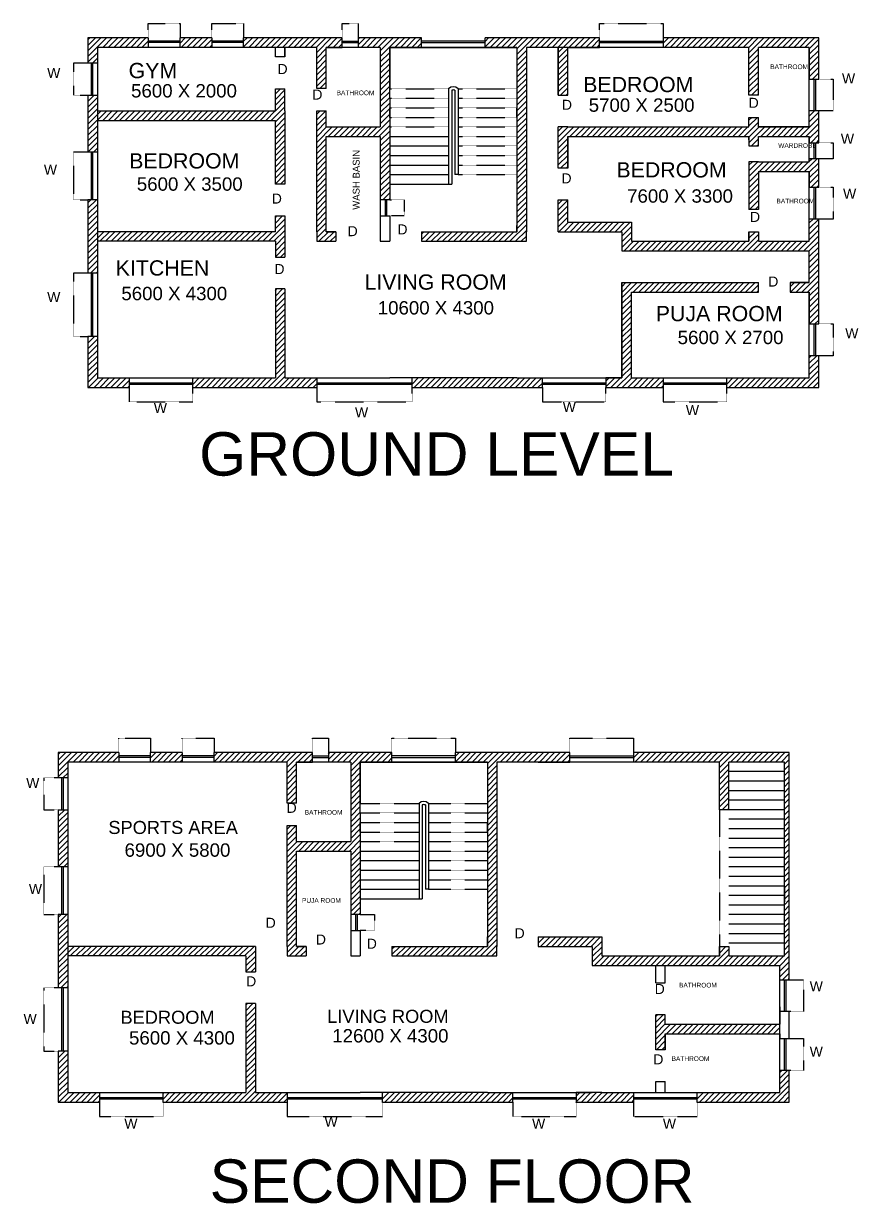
# Model space of a CAD drawing. Header units: millimetres. Extents: x 14561 to 73598, y 8019 to 71831.
# Drawn here: x 14561 to 40828, y 8019 to 45140 of the extents above; entities that cross this region are included whole.
import ezdxf

# ---------------------------------------------------------------- set-up
doc = ezdxf.new("R2010")
doc.units = ezdxf.units.MM
doc.linetypes.add('DASHEDX2', pattern=[1.5, 1, -0.5])
doc.styles.get("Standard").update_dxf_attribs({"font": 'arial.ttf'})

msp = doc.modelspace()

# ---------------------------------------------------------------- hatches: boundary and pattern name
h = msp.add_hatch()
h.set_pattern_fill('ANSI31', color=0, scale=1000, style=0)
h.set_pattern_definition([(45, (-33015.17, 32333.34), (-88.38835, 88.38835), [])])
h.paths.add_polyline_path([(39583.4862, 34690.3412), (39283.4862, 34690.3412), (39283.4862, 33990.3412), (36683.4862, 33990.3412), (36683.4862, 33690.3412), (39583.4862, 33690.3412)])
h.paths.add_polyline_path([(39583.4862, 38990.3412), (39283.4862, 38990.3412), (39283.4862, 38290.3412), (37683.4862, 38290.3412), (37683.4862, 38590.3412), (37383.4862, 38590.3412), (37383.4862, 38290.3412), (33683.4862, 38290.3412), (33683.4862, 38590.3412), (33683.4862, 38890.3412), (33383.4862, 38890.3412), (31683.4862, 38890.3412), (31683.4862, 39590.3412), (31383.4862, 39590.3412), (31383.4862, 38590.3412), (33383.4862, 38590.3412), (33383.4862, 37990.3412), (39283.4862, 37990.3412), (39283.4862, 36990.3412), (38683.4862, 36990.3412), (38683.4862, 36690.3412), (39283.4862, 36690.3412), (39283.4862, 35690.3412), (39583.4862, 35690.3412)])
h.paths.add_polyline_path([(39583.4862, 40890.3412), (39283.4862, 40890.3412), (39283.4862, 40790.3412), (37683.4862, 40790.3412), (37383.4862, 40790.3412), (37383.4862, 39290.3412), (37683.4862, 39290.3412), (37683.4862, 40490.3412), (39283.4862, 40490.3412), (39283.4862, 39990.3412), (39583.4862, 39990.3412)])
h.paths.add_polyline_path([(39583.4862, 42390.3412), (39283.4862, 42390.3412), (39283.4862, 41890.3412), (37683.4862, 41890.3412), (37683.4862, 42190.3412), (37383.4862, 42190.3412), (37383.4862, 41890.3412), (31683.4862, 41890.3412), (31383.4862, 41890.3412), (31383.4862, 40590.3412), (31683.4862, 40590.3412), (31683.4862, 41590.3412), (37383.4862, 41590.3412), (37383.4862, 41290.3412), (37683.4862, 41290.3412), (37683.4862, 41590.3412), (39283.4862, 41590.3412), (39283.4862, 41390.3412), (39583.4862, 41390.3412)])
h.paths.add_polyline_path([(39583.4862, 44690.3412), (34683.4862, 44690.3412), (34683.4862, 44390.3412), (37383.4862, 44390.3412), (37383.4862, 42890.3412), (37683.4862, 42890.3412), (37683.4862, 44390.3412), (39283.4862, 44390.3412), (39283.4862, 43390.3412), (39583.4862, 43390.3412)])
h.paths.add_polyline_path([(32683.4862, 44690.3412), (29083.4862, 44690.3412), (29083.4862, 44390.3412), (30083.4862, 44390.3412), (30083.4862, 42790.3412), (30083.4862, 38590.3412), (27083.4862, 38590.3412), (27083.4862, 38290.3412), (28083.4862, 38290.3412), (30383.4862, 38290.3412), (30383.4862, 38590.3412), (30383.4862, 44390.3412), (32683.4862, 44390.3412)])
h.paths.add_polyline_path([(31683.4862, 44390.3412), (31383.4862, 44390.3412), (31383.4862, 42890.3412), (31683.4862, 42890.3412)], flags=17)
h.paths.add_polyline_path([(37683.4862, 36990.3412), (33383.4862, 36990.3412), (33383.4862, 33990.3412), (32883.4862, 33990.3412), (32883.4862, 33690.3412), (34683.4862, 33690.3412), (34683.4862, 33990.3412), (33683.4862, 33990.3412), (33683.4862, 36690.3412), (37683.4862, 36690.3412)])
h.paths.add_polyline_path([(30883.4862, 33990.3412), (30383.4862, 33990.3412), (30083.4862, 33990.3412), (26783.4862, 33990.3412), (26783.4862, 33690.3412), (30883.4862, 33690.3412)])
h.paths.add_polyline_path([(23783.4862, 33990.3412), (22783.4862, 33990.3412), (22783.4862, 36790.3412), (22483.4862, 36790.3412), (22483.4862, 33990.3412), (19883.4862, 33990.3412), (19883.4862, 33690.3412), (23783.4862, 33690.3412)])
h.paths.add_polyline_path([(22783.4862, 38290.3412), (22783.4862, 38590.3412), (22783.4862, 39090.3412), (22483.4862, 39090.3412), (22483.4862, 38590.3412), (16883.4862, 38590.3412), (16883.4862, 38290.3412), (22483.4862, 38290.3412), (22483.4862, 37790.3412), (22783.4862, 37790.3412)])
h.paths.add_polyline_path([(24583.4862, 44690.3412), (21483.4862, 44690.3412), (21483.4862, 44390.3412), (22483.4862, 44390.3412), (23783.4862, 44390.3412), (23783.4862, 43095.70643), (24083.4862, 43095.70643), (24083.4862, 44390.3412), (24583.4862, 44390.3412)])
h.paths.add_polyline_path([(27083.4862, 44540.3412), (27083.4862, 44690.3412), (25083.4862, 44690.3412), (25083.4862, 44390.3412), (25783.4862, 44390.3412), (25783.4862, 41890.3412), (24083.4862, 41890.3412), (24083.4862, 42395.70643), (23783.4862, 42395.70643), (23783.4862, 41895.70643), (23783.4862, 38590.3412), (23783.4862, 38290.3412), (24383.4862, 38290.3412), (24383.4862, 38590.3412), (24083.4862, 38590.3412), (24083.4862, 41590.3412), (25783.4862, 41590.3412), (25783.4862, 39590.3412), (26083.4862, 39590.3412), (26083.4862, 40090.3412), (26083.4862, 42190.3412), (26083.4862, 42790.3412), (26083.4862, 43890.3412), (26083.4862, 44390.3412), (27083.4862, 44390.3412)])
h.paths.add_polyline_path([(20483.4862, 44690.3412), (19483.4862, 44690.3412), (19483.4862, 44390.3412), (20483.4862, 44390.3412)])
h.paths.add_polyline_path([(18483.4862, 44690.3412), (16583.4862, 44690.3412), (16583.4862, 43890.3412), (16883.4862, 43890.3412), (16883.4862, 44390.3412), (18483.4862, 44390.3412)])
h.paths.add_polyline_path([(22783.4862, 42395.70643), (22783.4862, 43090.3412), (22483.4862, 43090.3412), (22483.4862, 42395.70643), (16883.4862, 42395.70643), (16883.4862, 42095.70643), (22483.4862, 42095.70643), (22483.4862, 40090.3412), (22783.4862, 40090.3412)])
h.paths.add_polyline_path([(16883.4862, 42095.70643), (16883.4862, 42890.3412), (16583.4862, 42890.3412), (16583.4862, 41095.70643), (16883.4862, 41095.70643)])
h.paths.add_polyline_path([(16883.4862, 39595.70643), (16583.4862, 39595.70643), (16583.4862, 37290.3412), (16883.4862, 37290.3412)])
h.paths.add_polyline_path([(16883.4862, 35290.3412), (16583.4862, 35290.3412), (16583.4862, 33690.3412), (17883.4862, 33690.3412), (17883.4862, 33990.3412), (16883.4862, 33990.3412)])
h = msp.add_hatch()
h.set_pattern_fill('ANSI31', color=0, scale=1000, style=0)
h.set_pattern_definition([(45, (-33946.26, 26284.69), (-88.38835, 88.38835), [])])
h.paths.add_polyline_path([(21852.39899, 16103.68655), (15952.39899, 16103.68655), (15952.39899, 15803.68655), (21552.39899, 15803.68655), (21552.39899, 15303.68655), (21852.39899, 15303.68655), (21852.39899, 15803.68655)])
h.paths.add_polyline_path([(15952.39899, 17109.05178), (15652.39899, 17109.05178), (15652.39899, 14803.68655), (15952.39899, 14803.68655)])
h.paths.add_polyline_path([(15952.39899, 12803.68655), (15652.39899, 12803.68655), (15652.39899, 11203.68655), (16952.39899, 11203.68655), (16952.39899, 11503.68655), (15952.39899, 11503.68655)])
h.paths.add_polyline_path([(22852.39899, 11503.68655), (21852.39899, 11503.68655), (21852.39899, 14303.68655), (21552.39899, 14303.68655), (21552.39899, 11503.68655), (18952.39899, 11503.68655), (18952.39899, 11203.68655), (22852.39899, 11203.68655)])
h.paths.add_polyline_path([(29952.39899, 11503.68655), (29452.39899, 11503.68655), (29152.39899, 11503.68655), (25852.39899, 11503.68655), (25852.39899, 11203.68655), (29952.39899, 11203.68655)])
h.paths.add_polyline_path([(33752.39899, 11503.68655), (32752.39899, 11503.68655), (31952.39899, 11503.68655), (31952.39899, 11203.68655), (33752.39899, 11203.68655)])
h.paths.add_polyline_path([(38652.39899, 12203.68655), (38352.39899, 12203.68655), (38352.39899, 11503.68655), (35752.39899, 11503.68655), (35752.39899, 11203.68655), (38652.39899, 11203.68655)])
h.paths.add_polyline_path([(38352.39899, 13653.68655), (34752.39899, 13653.68655), (34752.39899, 13953.68655), (34452.39899, 13953.68655), (34452.39899, 12853.68655), (34752.39899, 12853.68655), (34752.39899, 13353.68655), (38352.39899, 13353.68655)])
h.paths.add_polyline_path([(38652.39899, 17503.68655), (38652.39899, 20903.68655), (38652.39899, 22203.68655), (33752.39899, 22203.68655), (33752.39899, 21903.68655), (36452.39899, 21903.68655), (36452.39899, 20403.68655), (36752.39899, 20403.68655), (36752.39899, 21903.68655), (38502.39899, 21903.68655), (38502.39899, 15803.68655), (38352.39899, 15803.68655), (36752.39899, 15803.68655), (36752.39899, 16103.68655), (36452.39899, 16103.68655), (36452.39899, 15803.68655), (32752.39899, 15803.68655), (32752.39899, 16103.68655), (32752.39899, 16403.68655), (32452.39899, 16403.68655), (30752.39899, 16403.68655), (30752.39899, 16103.68655), (32452.39899, 16103.68655), (32452.39899, 15503.68655), (38352.39899, 15503.68655), (38352.39899, 15055.16132), (38652.39899, 15055.16132)])
h.paths.add_polyline_path([(23652.39899, 22203.68655), (20552.39899, 22203.68655), (20552.39899, 21903.68655), (21552.39899, 21903.68655), (22852.39899, 21903.68655), (22852.39899, 20609.05178), (23152.39899, 20609.05178), (23152.39899, 21903.68655), (23652.39899, 21903.68655)])
h.paths.add_polyline_path([(19552.39899, 22203.68655), (18552.39899, 22203.68655), (18552.39899, 21903.68655), (19552.39899, 21903.68655)])
h.paths.add_polyline_path([(17552.39899, 22203.68655), (15652.39899, 22203.68655), (15652.39899, 21403.68655), (15952.39899, 21403.68655), (15952.39899, 21903.68655), (17552.39899, 21903.68655)])
h.paths.add_polyline_path([(15952.39899, 19609.05178), (15952.39899, 20403.68655), (15652.39899, 20403.68655), (15652.39899, 18609.05178), (15952.39899, 18609.05178)])
h.paths.add_polyline_path([(25152.39899, 19703.68655), (25152.39899, 20303.68655), (25152.39899, 21403.68655), (25152.39899, 21903.68655), (26152.39899, 21903.68655), (26152.39899, 22053.68655), (26152.39899, 22203.68655), (24152.39899, 22203.68655), (24152.39899, 21903.68655), (24852.39899, 21903.68655), (24852.39899, 19403.68655), (23152.39899, 19403.68655), (23152.39899, 19909.05178), (22852.39899, 19909.05178), (22852.39899, 19409.05178), (22852.39899, 16103.68655), (22852.39899, 15803.68655), (23452.39899, 15803.68655), (23452.39899, 16103.68655), (23152.39899, 16103.68655), (23152.39899, 19103.68655), (24852.39899, 19103.68655), (24852.39899, 17103.68655), (25152.39899, 17103.68655), (25152.39899, 17603.68655)])
h.paths.add_polyline_path([(29452.39899, 21903.68655), (31752.39899, 21903.68655), (31752.39899, 22203.68655), (28152.39899, 22203.68655), (28152.39899, 21903.68655), (29152.39899, 21903.68655), (29152.39899, 20303.68655), (29152.39899, 16103.68655), (26152.39899, 16103.68655), (26152.39899, 15803.68655), (27152.39899, 15803.68655), (29452.39899, 15803.68655), (29452.39899, 16103.68655)])
h.paths.add_polyline_path([(22756.70327, 20228.27491), (23231.9537, 20228.27491), (23231.9537, 20700.73228), (22756.70327, 20700.73228)], flags=9)

# ---------------------------------------------------------------- linework, layer by layer
at = {"linetype": 'DASHEDX2'}
for p, q in [((18483.4862, 44690.3412), (18483.4862, 45140.3412)), ((18483.4862, 45140.3412), (19483.4862, 45140.3412)), ((19483.4862, 45140.3412), (19483.4862, 44690.3412)), ((20483.4862, 44690.3412), (20483.4862, 45140.3412)), ((20483.4862, 45140.3412), (21483.4862, 45140.3412)), ((21483.4862, 45140.3412), (21483.4862, 44690.3412)), ((24583.4862, 44690.3412), (24583.4862, 45140.3412)), ((24583.4862, 45140.3412), (25083.4862, 45140.3412)), ((25083.4862, 45140.3412), (25083.4862, 44690.3412)), ((32683.4862, 44690.3412), (32683.4862, 45140.3412)), ((32683.4862, 45140.3412), (34683.4862, 45140.3412)), ((34683.4862, 45140.3412), (34683.4862, 44690.3412)), ((29083.4862, 44540.3412), (29083.4862, 44590.3412)), ((27083.4862, 44390.3412), (27083.4862, 44540.3412)), ((16583.4862, 43890.3412), (16133.4862, 43890.3412)), ((16133.4862, 43890.3412), (16133.4862, 42890.3412)), ((26083.4862, 43090.3412), (27933.4862, 43090.3412)), ((28233.4862, 43090.3412), (30083.4862, 43090.3412)), ((39583.4862, 43390.3412), (40033.4862, 43390.3412)), ((40033.4862, 43390.3412), (40033.4862, 42390.3412)), ((16133.4862, 42890.3412), (16583.4862, 42890.3412)), ((26083.4862, 42790.3412), (27933.4862, 42790.3412)), ((28233.4862, 42790.3412), (30083.4862, 42790.3412)), ((26083.4862, 42490.3412), (27933.4862, 42490.3412)), ((28233.4862, 42490.3412), (30083.4862, 42490.3412)), ((40033.4862, 42390.3412), (39583.4862, 42390.3412)), ((26083.4862, 42190.3412), (27933.4862, 42190.3412)), ((28233.4862, 42190.3412), (30083.4862, 42190.3412)), ((26083.4862, 41890.3412), (27933.4862, 41890.3412)), ((28233.4862, 41890.3412), (30083.4862, 41890.3412)), ((28233.4862, 41590.3412), (30083.4862, 41590.3412)), ((28233.4862, 41290.3412), (30083.4862, 41290.3412)), ((39583.4862, 41390.3412), (40033.4862, 41390.3412)), ((40033.4862, 41390.3412), (40033.4862, 40890.3412)), ((16583.4862, 41095.70643), (16133.4862, 41095.70643)), ((16133.4862, 41095.70643), (16133.4862, 39595.70643)), ((28233.4862, 40990.3412), (30083.4862, 40990.3412)), ((40033.4862, 40890.3412), (39583.4862, 40890.3412)), ((28233.4862, 40690.3412), (30083.4862, 40690.3412)), ((28233.4862, 40390.3412), (30083.4862, 40390.3412)), ((39583.4862, 39990.3412), (40033.4862, 39990.3412)), ((40033.4862, 39990.3412), (40033.4862, 38990.3412)), ((16133.4862, 39595.70643), (16583.4862, 39595.70643)), ((26083.4862, 39590.3412), (26533.4862, 39590.3412)), ((26533.4862, 39590.3412), (26533.4862, 39090.3412)), ((26533.4862, 39090.3412), (26083.4862, 39090.3412)), ((40033.4862, 38990.3412), (39583.4862, 38990.3412)), ((30083.4862, 38590.3412), (30083.4862, 38890.3412)), ((16583.4862, 37290.3412), (16133.4862, 37290.3412)), ((16133.4862, 37290.3412), (16133.4862, 35290.3412)), ((39583.4862, 35690.3412), (40033.4862, 35690.3412)), ((40033.4862, 35690.3412), (40033.4862, 34690.3412)), ((16133.4862, 35290.3412), (16583.4862, 35290.3412)), ((40033.4862, 34690.3412), (39583.4862, 34690.3412)), ((17883.4862, 33690.3412), (17883.4862, 33240.3412)), ((19883.4862, 33240.3412), (19883.4862, 33690.3412)), ((23783.4862, 33690.3412), (23783.4862, 33240.3412)), ((26783.4862, 33240.3412), (26783.4862, 33690.3412)), ((30883.4862, 33690.3412), (30883.4862, 33240.3412)), ((32883.4862, 33240.3412), (32883.4862, 33690.3412)), ((34683.4862, 33690.3412), (34683.4862, 33240.3412)), ((36683.4862, 33240.3412), (36683.4862, 33690.3412)), ((17883.4862, 33240.3412), (19883.4862, 33240.3412)), ((23783.4862, 33240.3412), (26783.4862, 33240.3412)), ((30883.4862, 33240.3412), (32883.4862, 33240.3412)), ((34683.4862, 33240.3412), (36683.4862, 33240.3412)), ((17552.39899, 22203.68655), (17552.39899, 22653.68655)), ((17552.39899, 22653.68655), (18552.39899, 22653.68655)), ((18552.39899, 22653.68655), (18552.39899, 22203.68655)), ((19552.39899, 22203.68655), (19552.39899, 22653.68655)), ((19552.39899, 22653.68655), (20552.39899, 22653.68655)), ((20552.39899, 22653.68655), (20552.39899, 22203.68655)), ((23652.39899, 22203.68655), (23652.39899, 22653.68655)), ((23652.39899, 22653.68655), (24152.39899, 22653.68655)), ((24152.39899, 22653.68655), (24152.39899, 22203.68655)), ((26152.39899, 22203.68655), (26152.39899, 22653.68655)), ((26152.39899, 22653.68655), (28152.39899, 22653.68655)), ((28152.39899, 22653.68655), (28152.39899, 22203.68655)), ((31752.39899, 22203.68655), (31752.39899, 22653.68655)), ((31752.39899, 22653.68655), (33752.39899, 22653.68655)), ((33752.39899, 22653.68655), (33752.39899, 22203.68655)), ((26152.39899, 21903.68655), (26152.39899, 22053.68655)), ((28152.39899, 22053.68655), (28152.39899, 22103.68655)), ((15652.39899, 21403.68655), (15202.39899, 21403.68655)), ((15202.39899, 21403.68655), (15202.39899, 20403.68655)), ((25152.39899, 20603.68655), (27002.39899, 20603.68655)), ((27302.39899, 20603.68655), (29152.39899, 20603.68655)), ((15202.39899, 20403.68655), (15652.39899, 20403.68655)), ((25152.39899, 20303.68655), (27002.39899, 20303.68655)), ((27302.39899, 20303.68655), (29152.39899, 20303.68655)), ((36452.39899, 20403.68655), (36452.39899, 16103.68655)), ((25152.39899, 20003.68655), (27002.39899, 20003.68655)), ((25152.39899, 19703.68655), (27002.39899, 19703.68655)), ((27302.39899, 20003.68655), (29152.39899, 20003.68655)), ((27302.39899, 19703.68655), (29152.39899, 19703.68655)), ((25152.39899, 19403.68655), (27002.39899, 19403.68655)), ((27302.39899, 19403.68655), (29152.39899, 19403.68655)), ((27302.39899, 19103.68655), (29152.39899, 19103.68655)), ((15652.39899, 18609.05178), (15202.39899, 18609.05178)), ((15202.39899, 18609.05178), (15202.39899, 17109.05178)), ((27302.39899, 18803.68655), (29152.39899, 18803.68655)), ((27302.39899, 18503.68655), (29152.39899, 18503.68655)), ((27302.39899, 18203.68655), (29152.39899, 18203.68655)), ((27302.39899, 17903.68655), (29152.39899, 17903.68655)), ((15202.39899, 17109.05178), (15652.39899, 17109.05178)), ((25152.39899, 17103.68655), (25602.39899, 17103.68655)), ((25602.39899, 17103.68655), (25602.39899, 16603.68655)), ((25602.39899, 16603.68655), (25152.39899, 16603.68655)), ((29152.39899, 16103.68655), (29152.39899, 16403.68655)), ((38352.39899, 15803.68655), (38502.39899, 15803.68655)), ((38652.39899, 15055.16132), (39102.39899, 15055.16132)), ((39102.39899, 15055.16132), (39102.39899, 14055.16132)), ((15652.39899, 14803.68655), (15202.39899, 14803.68655)), ((15202.39899, 14803.68655), (15202.39899, 12803.68655)), ((39102.39899, 14055.16132), (38652.39899, 14055.16132)), ((38652.39899, 13203.68655), (39102.39899, 13203.68655)), ((39102.39899, 13203.68655), (39102.39899, 12203.68655)), ((15202.39899, 12803.68655), (15652.39899, 12803.68655)), ((39102.39899, 12203.68655), (38652.39899, 12203.68655)), ((16952.39899, 11203.68655), (16952.39899, 10753.68655)), ((18952.39899, 10753.68655), (18952.39899, 11203.68655)), ((22852.39899, 11203.68655), (22852.39899, 10753.68655)), ((25852.39899, 10753.68655), (25852.39899, 11203.68655)), ((29952.39899, 11203.68655), (29952.39899, 10753.68655)), ((31952.39899, 10753.68655), (31952.39899, 11203.68655)), ((33752.39899, 11203.68655), (33752.39899, 10753.68655)), ((35752.39899, 10753.68655), (35752.39899, 11203.68655)), ((16952.39899, 10753.68655), (18952.39899, 10753.68655)), ((22852.39899, 10753.68655), (25852.39899, 10753.68655)), ((29952.39899, 10753.68655), (31952.39899, 10753.68655)), ((33752.39899, 10753.68655), (35752.39899, 10753.68655))]:
    msp.add_line(p, q, dxfattribs=at)
for p, q in [((18483.4862, 44690.3412), (16583.4862, 44690.3412)), ((16583.4862, 44690.3412), (16583.4862, 43890.3412)), ((18483.4862, 44690.3412), (18483.4862, 44390.3412)), ((19483.4862, 44590.3412), (18483.4862, 44590.3412)), ((20483.4862, 44690.3412), (19483.4862, 44690.3412)), ((19483.4862, 44390.3412), (19483.4862, 44690.3412)), ((20483.4862, 44690.3412), (20483.4862, 44390.3412)), ((21483.4862, 44590.3412), (20483.4862, 44590.3412)), ((24583.4862, 44690.3412), (21483.4862, 44690.3412)), ((21483.4862, 44390.3412), (21483.4862, 44690.3412)), ((24583.4862, 44390.3412), (24583.4862, 44690.3412)), ((24583.4862, 44590.3412), (25083.4862, 44590.3412)), ((27083.4862, 44690.3412), (25083.4862, 44690.3412)), ((25083.4862, 44690.3412), (25083.4862, 44390.3412)), ((27083.4862, 44390.3412), (27083.4862, 44690.3412)), ((29083.4862, 44590.3412), (27083.4862, 44590.3412)), ((32683.4862, 44690.3412), (29083.4862, 44690.3412)), ((29083.4862, 44390.3412), (29083.4862, 44690.3412)), ((32683.4862, 44390.3412), (32683.4862, 44690.3412)), ((32683.4862, 44590.3412), (34683.4862, 44590.3412)), ((39583.4862, 44690.3412), (34683.4862, 44690.3412)), ((34683.4862, 44690.3412), (34683.4862, 44390.3412)), ((39583.4862, 43390.3412), (39583.4862, 44690.3412)), ((23783.4862, 44390.3412), (16883.4862, 44390.3412)), ((16883.4862, 44390.3412), (16883.4862, 38590.3412)), ((16883.4862, 44390.3412), (16883.4862, 43890.3412)), ((19483.4862, 44540.3412), (18483.4862, 44540.3412)), ((20483.4862, 44390.3412), (19483.4862, 44390.3412)), ((21483.4862, 44540.3412), (20483.4862, 44540.3412)), ((22483.4862, 44390.3412), (21483.4862, 44390.3412)), ((22483.4862, 44090.3412), (22483.4862, 44390.3412)), ((22783.4862, 44090.3412), (22783.4862, 44390.3412)), ((22783.4862, 44390.3412), (22783.4862, 44090.3412)), ((23783.4862, 43095.70643), (23783.4862, 44390.3412)), ((25783.4862, 44390.3412), (24083.4862, 44390.3412)), ((24083.4862, 43095.70643), (24083.4862, 44390.3412)), ((24083.4862, 44390.3412), (24583.4862, 44390.3412)), ((24583.4862, 44540.3412), (25083.4862, 44540.3412)), ((25783.4862, 44390.3412), (25783.4862, 41890.3412)), ((30083.4862, 44390.3412), (26083.4862, 44390.3412)), ((26083.4862, 44390.3412), (26083.4862, 43090.3412)), ((26083.4862, 43890.3412), (26083.4862, 44390.3412)), ((26083.4862, 44390.3412), (30083.4862, 44390.3412)), ((27083.4862, 44540.3412), (29083.4862, 44540.3412)), ((30083.4862, 44390.3412), (30083.4862, 42790.3412)), ((37383.4862, 44390.3412), (30383.4862, 44390.3412)), ((30383.4862, 44390.3412), (30383.4862, 38590.3412)), ((31383.4862, 42890.3412), (31383.4862, 44390.3412)), ((31383.4862, 44390.3412), (31383.4862, 42890.3412)), ((31683.4862, 42890.3412), (31683.4862, 44390.3412)), ((31683.4862, 44390.3412), (32683.4862, 44390.3412)), ((32683.4862, 44540.3412), (34683.4862, 44540.3412)), ((37383.4862, 42890.3412), (37383.4862, 44390.3412)), ((39283.4862, 44390.3412), (37683.4862, 44390.3412)), ((37683.4862, 42890.3412), (37683.4862, 44390.3412)), ((39283.4862, 41890.3412), (39283.4862, 44390.3412)), ((39283.4862, 44390.3412), (39283.4862, 43390.3412)), ((16883.4862, 43890.3412), (16583.4862, 43890.3412)), ((16683.4862, 43890.3412), (16683.4862, 42890.3412)), ((16733.4862, 43890.3412), (16733.4862, 42890.3412)), ((16733.4862, 43890.3412), (16733.4862, 42890.3412)), ((22783.4862, 44090.3412), (22483.4862, 44090.3412)), ((26083.4862, 42790.3412), (26083.4862, 43890.3412)), ((22483.4862, 42395.70643), (22483.4862, 43090.3412)), ((22483.4862, 43090.3412), (22783.4862, 43090.3412)), ((22783.4862, 42395.70643), (22783.4862, 43090.3412)), ((24083.4862, 43095.70643), (23783.4862, 43095.70643)), ((27933.4862, 43090.3412), (27933.4862, 40090.3412)), ((28233.4862, 43090.3412), (28233.4862, 40390.3412)), ((39283.4862, 43390.3412), (39583.4862, 43390.3412)), ((39433.4862, 42390.3412), (39433.4862, 43390.3412)), ((39483.4862, 42390.3412), (39483.4862, 43390.3412)), ((16583.4862, 42890.3412), (16583.4862, 41095.70643)), ((16583.4862, 42890.3412), (16883.4862, 42890.3412)), ((26083.4862, 42790.3412), (26083.4862, 39590.3412)), ((28033.4862, 43040.70849), (28033.4862, 40090.3412)), ((28133.4862, 43040.70849), (28133.4862, 40390.3412)), ((30083.4862, 42790.3412), (30083.4862, 38590.3412)), ((31383.4862, 42890.3412), (31683.4862, 42890.3412)), ((37683.4862, 42890.3412), (37383.4862, 42890.3412)), ((16883.4862, 42395.70643), (22483.4862, 42395.70643)), ((22783.4862, 42395.70643), (22783.4862, 40090.3412)), ((23783.4862, 38590.3412), (23783.4862, 42395.70643)), ((23783.4862, 41895.70643), (23783.4862, 42395.70643)), ((23783.4862, 42395.70643), (24083.4862, 42395.70643)), ((24083.4862, 41890.3412), (24083.4862, 42395.70643)), ((26083.4862, 42190.3412), (26083.4862, 42490.3412)), ((30083.4862, 42190.3412), (30083.4862, 42490.3412)), ((39583.4862, 42390.3412), (39283.4862, 42390.3412)), ((39583.4862, 41390.3412), (39583.4862, 42390.3412)), ((16883.4862, 42095.70643), (22483.4862, 42095.70643)), ((16883.4862, 42095.70643), (16883.4862, 41095.70643)), ((22483.4862, 40090.3412), (22483.4862, 42095.70643)), ((26083.4862, 42190.3412), (26083.4862, 39590.3412)), ((30083.4862, 42190.3412), (30083.4862, 38890.3412)), ((37383.4862, 41890.3412), (37383.4862, 42190.3412)), ((37383.4862, 41890.3412), (37383.4862, 42190.3412)), ((37383.4862, 42190.3412), (37683.4862, 42190.3412)), ((37683.4862, 41890.3412), (37683.4862, 42190.3412)), ((23783.4862, 38590.3412), (23783.4862, 41590.3412)), ((24083.4862, 41890.3412), (25783.4862, 41890.3412)), ((24083.4862, 38590.3412), (24083.4862, 41590.3412)), ((24083.4862, 41590.3412), (25783.4862, 41590.3412)), ((25783.4862, 41590.3412), (25783.4862, 38590.3412)), ((26083.4862, 41590.3412), (27933.4862, 41590.3412)), ((31383.4862, 40590.3412), (31383.4862, 41890.3412)), ((31683.4862, 41890.3412), (31383.4862, 41890.3412)), ((31383.4862, 40590.3412), (31383.4862, 41790.3412)), ((31383.4862, 40590.3412), (31383.4862, 41590.3412)), ((31683.4862, 41890.3412), (37383.4862, 41890.3412)), ((31683.4862, 40590.3412), (31683.4862, 41590.3412)), ((31683.4862, 41590.3412), (37383.4862, 41590.3412)), ((31683.4862, 41590.3412), (31683.4862, 40590.3412)), ((37383.4862, 41483.07305), (37383.4862, 41590.3412)), ((37383.4862, 41590.3412), (37383.4862, 41290.3412)), ((37383.4862, 41590.3412), (37383.4862, 41290.3412)), ((37683.4862, 41890.3412), (39283.4862, 41890.3412)), ((39283.4862, 41890.3412), (37683.4862, 41890.3412)), ((37683.4862, 41590.3412), (39283.4862, 41590.3412)), ((37683.4862, 41290.3412), (37683.4862, 41590.3412)), ((39283.4862, 40790.3412), (39283.4862, 41590.3412)), ((39283.4862, 41590.3412), (39283.4862, 41390.3412)), ((26083.4862, 41290.3412), (27933.4862, 41290.3412)), ((37383.4862, 41290.3412), (37683.4862, 41290.3412)), ((39283.4862, 41390.3412), (39583.4862, 41390.3412)), ((39433.4862, 40890.3412), (39433.4862, 41390.3412)), ((39483.4862, 40890.3412), (39483.4862, 41390.3412)), ((16883.4862, 41095.70643), (16583.4862, 41095.70643)), ((16683.4862, 41095.70643), (16683.4862, 39595.70643)), ((16733.4862, 41095.70643), (16733.4862, 39595.70643)), ((26083.4862, 40990.3412), (27933.4862, 40990.3412)), ((39583.4862, 40890.3412), (39283.4862, 40890.3412)), ((39583.4862, 39990.3412), (39583.4862, 40890.3412)), ((26083.4862, 40690.3412), (27933.4862, 40690.3412)), ((31683.4862, 40590.3412), (31383.4862, 40590.3412)), ((37383.4862, 40790.3412), (37383.4862, 39290.3412)), ((37683.4862, 40790.3412), (37383.4862, 40790.3412)), ((37683.4862, 40790.3412), (39283.4862, 40790.3412)), ((37683.4862, 40490.3412), (37683.4862, 39290.3412)), ((37683.4862, 40490.3412), (39283.4862, 40490.3412)), ((39283.4862, 38290.3412), (39283.4862, 40490.3412)), ((39283.4862, 40490.3412), (39283.4862, 39990.3412)), ((16883.4862, 40095.70643), (16883.4862, 39595.70643)), ((26083.4862, 40390.3412), (27933.4862, 40390.3412)), ((28233.4862, 40390.3412), (28133.4862, 40390.3412)), ((22783.4862, 40090.3412), (22483.4862, 40090.3412)), ((26083.4862, 40090.3412), (28033.4862, 40090.3412)), ((26083.4862, 40090.3412), (26083.4862, 39590.3412)), ((39283.4862, 39990.3412), (39583.4862, 39990.3412)), ((39433.4862, 38990.3412), (39433.4862, 39990.3412)), ((39483.4862, 38990.3412), (39483.4862, 39990.3412)), ((16583.4862, 39595.70643), (16583.4862, 37290.3412)), ((16883.4862, 39595.70643), (16583.4862, 39595.70643)), ((16883.4862, 39595.70643), (16883.4862, 34595.70643)), ((26083.4862, 39590.3412), (25783.4862, 39590.3412)), ((25783.4862, 39590.3412), (25783.4862, 39090.3412)), ((25933.4862, 39590.3412), (25933.4862, 39090.3412)), ((25983.4862, 39590.3412), (25983.4862, 39090.3412)), ((31383.4862, 38590.3412), (31383.4862, 39590.3412)), ((31383.4862, 38590.3412), (31383.4862, 39590.3412)), ((31383.4862, 38590.3412), (31383.4862, 39590.3412)), ((31383.4862, 39590.3412), (31683.4862, 39590.3412)), ((31683.4862, 38890.3412), (31683.4862, 39590.3412)), ((22483.4862, 38590.3412), (22483.4862, 39090.3412)), ((22483.4862, 38590.3412), (22483.4862, 39090.3412)), ((22483.4862, 39090.3412), (22783.4862, 39090.3412)), ((22783.4862, 39090.3412), (22783.4862, 38590.3412)), ((25783.4862, 39090.3412), (26083.4862, 39090.3412)), ((26083.4862, 39090.3412), (26083.4862, 38590.3412)), ((26083.4862, 39090.3412), (26083.4862, 38590.3412)), ((37683.4862, 39290.3412), (37383.4862, 39290.3412)), ((39583.4862, 38990.3412), (39283.4862, 38990.3412)), ((39583.4862, 35690.3412), (39583.4862, 38990.3412)), ((31683.4862, 38890.3412), (33383.4862, 38890.3412)), ((33383.4862, 38890.3412), (33683.4862, 38890.3412)), ((33683.4862, 38890.3412), (33683.4862, 38590.3412)), ((22483.4862, 38590.3412), (16883.4862, 38590.3412)), ((16883.4862, 38290.3412), (16883.4862, 33990.3412)), ((22483.4862, 38290.3412), (16883.4862, 38290.3412)), ((16883.4862, 38290.3412), (16883.4862, 37290.3412)), ((22483.4862, 38290.3412), (22483.4862, 37790.3412)), ((22483.4862, 38290.3412), (22483.4862, 37790.3412)), ((22783.4862, 38590.3412), (22783.4862, 38590.3412)), ((22783.4862, 38590.3412), (22783.4862, 38290.3412)), ((22783.4862, 38290.3412), (22783.4862, 37790.3412)), ((23783.4862, 38590.3412), (23783.4862, 38290.3412)), ((23783.4862, 38290.3412), (24383.4862, 38290.3412)), ((24383.4862, 38590.3412), (24083.4862, 38590.3412)), ((24383.4862, 38590.3412), (24083.4862, 38590.3412)), ((24083.4862, 38590.3412), (24383.4862, 38590.3412)), ((24383.4862, 38590.3412), (24383.4862, 38290.3412)), ((25783.4862, 38590.3412), (25783.4862, 38290.3412)), ((25783.4862, 38290.3412), (26083.4862, 38290.3412)), ((26083.4862, 38590.3412), (26083.4862, 38290.3412)), ((27083.4862, 38590.3412), (30083.4862, 38590.3412)), ((27083.4862, 38590.3412), (27083.4862, 38290.3412)), ((27083.4862, 38290.3412), (30383.4862, 38290.3412)), ((27083.4862, 38290.3412), (28083.4862, 38290.3412)), ((30383.4862, 38290.3412), (30383.4862, 38590.3412)), ((31383.4862, 38590.3412), (33383.4862, 38590.3412)), ((33383.4862, 38590.3412), (33383.4862, 37990.3412)), ((33683.4862, 38590.3412), (33683.4862, 38290.3412)), ((33683.4862, 38290.3412), (37383.4862, 38290.3412)), ((37383.4862, 38590.3412), (37383.4862, 38290.3412)), ((37383.4862, 38290.3412), (37383.4862, 38590.3412)), ((37383.4862, 38590.3412), (37683.4862, 38590.3412)), ((37683.4862, 38590.3412), (37683.4862, 38290.3412)), ((37683.4862, 38290.3412), (39283.4862, 38290.3412)), ((33383.4862, 37990.3412), (39283.4862, 37990.3412)), ((39283.4862, 36990.3412), (39283.4862, 37990.3412)), ((22483.4862, 37790.3412), (22783.4862, 37790.3412)), ((16883.4862, 37290.3412), (16583.4862, 37290.3412)), ((16683.4862, 37290.3412), (16683.4862, 35290.3412)), ((16733.4862, 37290.3412), (16733.4862, 35290.3412)), ((22483.4862, 36790.3412), (22483.4862, 33990.3412)), ((22783.4862, 36790.3412), (22483.4862, 36790.3412)), ((22783.4862, 36790.3412), (22783.4862, 33990.3412)), ((33383.4862, 36990.3412), (33383.4862, 33990.3412)), ((33383.4862, 33990.3412), (33383.4862, 36990.3412)), ((33383.4862, 36990.3412), (37683.4862, 36990.3412)), ((37683.4862, 36690.3412), (37683.4862, 36990.3412)), ((38683.4862, 36990.3412), (39283.4862, 36990.3412)), ((39283.4862, 36990.3412), (38683.4862, 36990.3412)), ((38683.4862, 36990.3412), (38683.4862, 36690.3412)), ((33683.4862, 33990.3412), (33683.4862, 36690.3412)), ((33683.4862, 36690.3412), (37683.4862, 36690.3412)), ((38683.4862, 36690.3412), (39283.4862, 36690.3412)), ((39283.4862, 33990.3412), (39283.4862, 36690.3412)), ((39283.4862, 36690.3412), (39283.4862, 35690.3412)), ((16883.4862, 36290.3412), (16883.4862, 35290.3412)), ((39283.4862, 35690.3412), (39583.4862, 35690.3412)), ((39433.4862, 34690.3412), (39433.4862, 35690.3412)), ((39483.4862, 34690.3412), (39483.4862, 35690.3412)), ((16583.4862, 35290.3412), (16583.4862, 33690.3412)), ((16883.4862, 35290.3412), (16583.4862, 35290.3412)), ((39583.4862, 34690.3412), (39283.4862, 34690.3412)), ((39583.4862, 33690.3412), (39583.4862, 34690.3412)), ((16883.4862, 33990.3412), (22483.4862, 33990.3412)), ((16883.4862, 33990.3412), (17883.4862, 33990.3412)), ((17883.4862, 33990.3412), (17883.4862, 33690.3412)), ((17883.4862, 33840.3412), (19883.4862, 33840.3412)), ((17883.4862, 33790.3412), (19883.4862, 33790.3412)), ((19883.4862, 33690.3412), (19883.4862, 33990.3412)), ((22783.4862, 33990.3412), (25783.4862, 33990.3412)), ((22783.4862, 33990.3412), (23783.4862, 33990.3412)), ((23783.4862, 33990.3412), (23783.4862, 33690.3412)), ((23783.4862, 33840.3412), (26783.4862, 33840.3412)), ((23783.4862, 33790.3412), (26783.4862, 33790.3412)), ((25783.4862, 33990.3412), (26083.4862, 33990.3412)), ((30083.4862, 33990.3412), (26083.4862, 33990.3412)), ((26783.4862, 33690.3412), (26783.4862, 33990.3412)), ((30083.4862, 33990.3412), (30383.4862, 33990.3412)), ((30383.4862, 33990.3412), (33383.4862, 33990.3412)), ((30883.4862, 33690.3412), (30883.4862, 33990.3412)), ((30883.4862, 33840.3412), (32883.4862, 33840.3412)), ((30883.4862, 33790.3412), (32883.4862, 33790.3412)), ((33383.4862, 33990.3412), (32883.4862, 33990.3412)), ((32883.4862, 33990.3412), (32883.4862, 33690.3412)), ((33683.4862, 33990.3412), (39283.4862, 33990.3412)), ((33683.4862, 33990.3412), (34683.4862, 33990.3412)), ((34683.4862, 33990.3412), (34683.4862, 33690.3412)), ((34683.4862, 33840.3412), (36683.4862, 33840.3412)), ((34683.4862, 33790.3412), (36683.4862, 33790.3412)), ((36683.4862, 33690.3412), (36683.4862, 33990.3412)), ((16583.4862, 33690.3412), (17883.4862, 33690.3412)), ((19883.4862, 33690.3412), (23783.4862, 33690.3412)), ((26783.4862, 33690.3412), (30883.4862, 33690.3412)), ((32883.4862, 33690.3412), (34683.4862, 33690.3412)), ((36683.4862, 33690.3412), (39583.4862, 33690.3412)), ((17552.39899, 22203.68655), (15652.39899, 22203.68655)), ((15652.39899, 22203.68655), (15652.39899, 21403.68655)), ((22852.39899, 21903.68655), (15952.39899, 21903.68655)), ((15952.39899, 21903.68655), (15952.39899, 16103.68655)), ((15952.39899, 21903.68655), (15952.39899, 21403.68655)), ((17552.39899, 22203.68655), (17552.39899, 21903.68655)), ((18552.39899, 22103.68655), (17552.39899, 22103.68655)), ((18552.39899, 22053.68655), (17552.39899, 22053.68655)), ((19552.39899, 22203.68655), (18552.39899, 22203.68655)), ((18552.39899, 21903.68655), (18552.39899, 22203.68655)), ((19552.39899, 21903.68655), (18552.39899, 21903.68655)), ((19552.39899, 22203.68655), (19552.39899, 21903.68655)), ((20552.39899, 22103.68655), (19552.39899, 22103.68655)), ((20552.39899, 22053.68655), (19552.39899, 22053.68655)), ((23652.39899, 22203.68655), (20552.39899, 22203.68655)), ((20552.39899, 21903.68655), (20552.39899, 22203.68655)), ((21552.39899, 21903.68655), (20552.39899, 21903.68655)), ((22852.39899, 20609.05178), (22852.39899, 21903.68655)), ((24852.39899, 21903.68655), (23152.39899, 21903.68655)), ((23152.39899, 20609.05178), (23152.39899, 21903.68655)), ((23152.39899, 21903.68655), (23652.39899, 21903.68655)), ((23652.39899, 21903.68655), (23652.39899, 22203.68655)), ((23652.39899, 22103.68655), (24152.39899, 22103.68655)), ((23652.39899, 22053.68655), (24152.39899, 22053.68655)), ((26152.39899, 22203.68655), (24152.39899, 22203.68655)), ((24152.39899, 22203.68655), (24152.39899, 21903.68655)), ((24852.39899, 21903.68655), (24852.39899, 19403.68655)), ((29152.39899, 21903.68655), (25152.39899, 21903.68655)), ((25152.39899, 21903.68655), (25152.39899, 20603.68655)), ((25152.39899, 21403.68655), (25152.39899, 21903.68655)), ((25152.39899, 21903.68655), (29152.39899, 21903.68655)), ((26152.39899, 21903.68655), (26152.39899, 22203.68655)), ((28152.39899, 22103.68655), (26152.39899, 22103.68655)), ((26152.39899, 22053.68655), (28152.39899, 22053.68655)), ((31752.39899, 22203.68655), (28152.39899, 22203.68655)), ((28152.39899, 21903.68655), (28152.39899, 22203.68655)), ((29152.39899, 21903.68655), (29152.39899, 20303.68655)), ((36452.39899, 21903.68655), (29452.39899, 21903.68655)), ((29452.39899, 21903.68655), (29452.39899, 16103.68655)), ((30752.39899, 21903.68655), (31752.39899, 21903.68655)), ((31752.39899, 21903.68655), (31752.39899, 22203.68655)), ((31752.39899, 22103.68655), (33752.39899, 22103.68655)), ((31752.39899, 22053.68655), (33752.39899, 22053.68655)), ((38652.39899, 22203.68655), (33752.39899, 22203.68655)), ((33752.39899, 22203.68655), (33752.39899, 21903.68655)), ((36452.39899, 20403.68655), (36452.39899, 21903.68655)), ((38502.39899, 21903.68655), (36752.39899, 21903.68655)), ((36752.39899, 20403.68655), (36752.39899, 21903.68655)), ((38502.39899, 21903.68655), (36752.39899, 21903.68655)), ((38502.39899, 15803.68655), (38502.39899, 21903.68655)), ((38652.39899, 20903.68655), (38652.39899, 22203.68655)), ((38502.39899, 21603.68655), (36752.39899, 21603.68655)), ((15952.39899, 21403.68655), (15652.39899, 21403.68655)), ((15752.39899, 21403.68655), (15752.39899, 20403.68655)), ((15802.39899, 21403.68655), (15802.39899, 20403.68655)), ((15802.39899, 21403.68655), (15802.39899, 20403.68655)), ((25152.39899, 20303.68655), (25152.39899, 21403.68655)), ((38502.39899, 21303.68655), (36752.39899, 21303.68655)), ((38502.39899, 21003.68655), (36752.39899, 21003.68655)), ((38502.39899, 19903.68655), (38502.39899, 20903.68655)), ((38652.39899, 17503.68655), (38652.39899, 20903.68655)), ((23152.39899, 20609.05178), (22852.39899, 20609.05178)), ((27002.39899, 20603.68655), (27002.39899, 17603.68655)), ((27102.39899, 20554.05384), (27102.39899, 17603.68655)), ((27202.39899, 20554.05384), (27202.39899, 17903.68655)), ((27302.39899, 20603.68655), (27302.39899, 17903.68655)), ((38502.39899, 20703.68655), (36752.39899, 20703.68655)), ((15652.39899, 20403.68655), (15652.39899, 18609.05178)), ((15652.39899, 20403.68655), (15952.39899, 20403.68655)), ((25152.39899, 20303.68655), (25152.39899, 17103.68655)), ((29152.39899, 20303.68655), (29152.39899, 16103.68655)), ((36752.39899, 20403.68655), (36452.39899, 20403.68655)), ((38502.39899, 20403.68655), (36752.39899, 20403.68655)), ((38502.39899, 20103.68655), (36752.39899, 20103.68655)), ((22852.39899, 16103.68655), (22852.39899, 19909.05178)), ((22852.39899, 19409.05178), (22852.39899, 19909.05178)), ((22852.39899, 19909.05178), (23152.39899, 19909.05178)), ((23152.39899, 19403.68655), (23152.39899, 19909.05178)), ((25152.39899, 19703.68655), (25152.39899, 20003.68655)), ((25152.39899, 19703.68655), (25152.39899, 17103.68655)), ((29152.39899, 19703.68655), (29152.39899, 20003.68655)), ((29152.39899, 19703.68655), (29152.39899, 16403.68655)), ((38502.39899, 19803.68655), (36752.39899, 19803.68655)), ((38652.39899, 18903.68655), (38652.39899, 19903.68655)), ((15952.39899, 19609.05178), (15952.39899, 18609.05178)), ((23152.39899, 19403.68655), (24852.39899, 19403.68655)), ((38502.39899, 19503.68655), (36752.39899, 19503.68655)), ((22852.39899, 16103.68655), (22852.39899, 19103.68655)), ((23152.39899, 16103.68655), (23152.39899, 19103.68655)), ((23152.39899, 19103.68655), (24852.39899, 19103.68655)), ((24852.39899, 19103.68655), (24852.39899, 16103.68655)), ((25152.39899, 19103.68655), (27002.39899, 19103.68655)), ((38502.39899, 19203.68655), (36752.39899, 19203.68655)), ((38502.39899, 18303.68655), (38502.39899, 19103.68655)), ((15952.39899, 18609.05178), (15652.39899, 18609.05178)), ((15752.39899, 18609.05178), (15752.39899, 17109.05178)), ((15802.39899, 18609.05178), (15802.39899, 17109.05178)), ((25152.39899, 18803.68655), (27002.39899, 18803.68655)), ((38502.39899, 18903.68655), (36752.39899, 18903.68655)), ((38502.39899, 18603.68655), (36752.39899, 18603.68655)), ((38502.39899, 18403.68655), (38502.39899, 18903.68655)), ((25152.39899, 18503.68655), (27002.39899, 18503.68655)), ((25152.39899, 18203.68655), (27002.39899, 18203.68655)), ((38502.39899, 18303.68655), (36752.39899, 18303.68655)), ((25152.39899, 17903.68655), (27002.39899, 17903.68655)), ((27302.39899, 17903.68655), (27202.39899, 17903.68655)), ((38502.39899, 18003.68655), (36752.39899, 18003.68655)), ((38502.39899, 15803.68655), (38502.39899, 18003.68655)), ((38502.39899, 18003.68655), (38502.39899, 17503.68655)), ((15952.39899, 17609.05178), (15952.39899, 17109.05178)), ((25152.39899, 17603.68655), (27102.39899, 17603.68655)), ((25152.39899, 17603.68655), (25152.39899, 17103.68655)), ((38502.39899, 17703.68655), (36752.39899, 17703.68655)), ((38502.39899, 16503.68655), (38502.39899, 17503.68655)), ((38652.39899, 15055.16132), (38652.39899, 17503.68655)), ((15652.39899, 17109.05178), (15652.39899, 14803.68655)), ((15952.39899, 17109.05178), (15652.39899, 17109.05178)), ((15952.39899, 17109.05178), (15952.39899, 12109.05178)), ((25152.39899, 17103.68655), (24852.39899, 17103.68655)), ((24852.39899, 17103.68655), (24852.39899, 16603.68655)), ((25002.39899, 17103.68655), (25002.39899, 16603.68655)), ((25052.39899, 17103.68655), (25052.39899, 16603.68655)), ((38502.39899, 17403.68655), (36752.39899, 17403.68655)), ((38502.39899, 17103.68655), (36752.39899, 17103.68655)), ((38502.39899, 16803.68655), (36752.39899, 16803.68655)), ((24852.39899, 16603.68655), (25152.39899, 16603.68655)), ((25152.39899, 16603.68655), (25152.39899, 16103.68655)), ((25152.39899, 16603.68655), (25152.39899, 16103.68655)), ((30752.39899, 16403.68655), (32452.39899, 16403.68655)), ((30752.39899, 16403.68655), (30752.39899, 16103.68655)), ((32452.39899, 16403.68655), (32752.39899, 16403.68655)), ((32752.39899, 16403.68655), (32752.39899, 16103.68655)), ((38502.39899, 16503.68655), (36752.39899, 16503.68655)), ((21852.39899, 16103.68655), (15952.39899, 16103.68655)), ((21852.39899, 16103.68655), (21852.39899, 16103.68655)), ((21852.39899, 16103.68655), (21852.39899, 15803.68655)), ((22852.39899, 16103.68655), (22852.39899, 15803.68655)), ((23452.39899, 16103.68655), (23152.39899, 16103.68655)), ((23452.39899, 16103.68655), (23152.39899, 16103.68655)), ((23152.39899, 16103.68655), (23452.39899, 16103.68655)), ((23452.39899, 16103.68655), (23452.39899, 15803.68655)), ((24852.39899, 16103.68655), (24852.39899, 15803.68655)), ((25152.39899, 16103.68655), (25152.39899, 15803.68655)), ((26152.39899, 16103.68655), (29152.39899, 16103.68655)), ((26152.39899, 16103.68655), (26152.39899, 15803.68655)), ((29452.39899, 15803.68655), (29452.39899, 16103.68655)), ((30752.39899, 16103.68655), (32452.39899, 16103.68655)), ((32452.39899, 16103.68655), (32452.39899, 15503.68655)), ((32752.39899, 16103.68655), (32752.39899, 15803.68655)), ((36452.39899, 16103.68655), (36452.39899, 15803.68655)), ((36452.39899, 15803.68655), (36452.39899, 16103.68655)), ((36452.39899, 16103.68655), (36752.39899, 16103.68655)), ((38502.39899, 16203.68655), (36752.39899, 16203.68655)), ((36752.39899, 16103.68655), (36752.39899, 15803.68655)), ((15952.39899, 15803.68655), (15952.39899, 11503.68655)), ((21552.39899, 15803.68655), (15952.39899, 15803.68655)), ((15952.39899, 15803.68655), (15952.39899, 14803.68655)), ((21552.39899, 15803.68655), (21552.39899, 15303.68655)), ((21552.39899, 15803.68655), (21552.39899, 15303.68655)), ((21852.39899, 15803.68655), (21852.39899, 15303.68655)), ((22852.39899, 15803.68655), (23452.39899, 15803.68655)), ((24852.39899, 15803.68655), (25152.39899, 15803.68655)), ((26152.39899, 15803.68655), (29452.39899, 15803.68655)), ((26152.39899, 15803.68655), (27152.39899, 15803.68655)), ((32752.39899, 15803.68655), (36452.39899, 15803.68655)), ((36752.39899, 15803.68655), (38352.39899, 15803.68655)), ((21552.39899, 15303.68655), (21852.39899, 15303.68655)), ((32452.39899, 15503.68655), (38352.39899, 15503.68655)), ((34452.39899, 14953.68655), (34452.39899, 15503.68655)), ((34752.39899, 14953.68655), (34752.39899, 15503.68655)), ((38352.39899, 14203.68655), (38352.39899, 15503.68655)), ((34452.39899, 14953.68655), (34752.39899, 14953.68655)), ((38352.39899, 15055.16132), (38652.39899, 15055.16132)), ((38502.39899, 14055.16132), (38502.39899, 15055.16132)), ((38552.39899, 14055.16132), (38552.39899, 15055.16132)), ((15952.39899, 14803.68655), (15652.39899, 14803.68655)), ((15752.39899, 14803.68655), (15752.39899, 12803.68655)), ((15802.39899, 14803.68655), (15802.39899, 12803.68655)), ((21552.39899, 14303.68655), (21552.39899, 11503.68655)), ((21852.39899, 14303.68655), (21552.39899, 14303.68655)), ((21852.39899, 14303.68655), (21852.39899, 11503.68655)), ((38352.39899, 11503.68655), (38352.39899, 14203.68655)), ((38352.39899, 14203.68655), (38352.39899, 13653.68655)), ((15952.39899, 13803.68655), (15952.39899, 12803.68655)), ((34452.39899, 12853.68655), (34452.39899, 13953.68655)), ((34752.39899, 13953.68655), (34452.39899, 13953.68655)), ((34752.39899, 13653.68655), (34752.39899, 13953.68655)), ((34752.39899, 13653.68655), (34752.39899, 13953.68655)), ((38652.39899, 14055.16132), (38352.39899, 14055.16132)), ((38652.39899, 13203.68655), (38652.39899, 14055.16132)), ((34752.39899, 13653.68655), (38352.39899, 13653.68655)), ((34752.39899, 12853.68655), (34752.39899, 13353.68655)), ((34752.39899, 13353.68655), (38352.39899, 13353.68655)), ((34752.39899, 13353.68655), (34752.39899, 12853.68655)), ((38352.39899, 13353.68655), (38352.39899, 13203.68655)), ((38352.39899, 13203.68655), (38652.39899, 13203.68655)), ((38502.39899, 12203.68655), (38502.39899, 13203.68655)), ((38552.39899, 12203.68655), (38552.39899, 13203.68655)), ((15652.39899, 12803.68655), (15652.39899, 11203.68655)), ((15952.39899, 12803.68655), (15652.39899, 12803.68655)), ((34752.39899, 12853.68655), (34452.39899, 12853.68655)), ((38652.39899, 12203.68655), (38352.39899, 12203.68655)), ((38652.39899, 11203.68655), (38652.39899, 12203.68655)), ((34452.39899, 11503.68655), (34452.39899, 11853.68655)), ((34452.39899, 11853.68655), (34752.39899, 11853.68655)), ((34752.39899, 11503.68655), (34752.39899, 11853.68655)), ((15652.39899, 11203.68655), (16952.39899, 11203.68655)), ((15952.39899, 11503.68655), (21552.39899, 11503.68655)), ((15952.39899, 11503.68655), (16952.39899, 11503.68655)), ((16952.39899, 11503.68655), (16952.39899, 11203.68655)), ((16952.39899, 11353.68655), (18952.39899, 11353.68655)), ((16952.39899, 11303.68655), (18952.39899, 11303.68655)), ((18952.39899, 11203.68655), (18952.39899, 11503.68655)), ((18952.39899, 11203.68655), (22852.39899, 11203.68655)), ((21852.39899, 11503.68655), (24852.39899, 11503.68655)), ((21852.39899, 11503.68655), (22852.39899, 11503.68655)), ((22852.39899, 11503.68655), (22852.39899, 11203.68655)), ((22852.39899, 11353.68655), (25852.39899, 11353.68655)), ((22852.39899, 11303.68655), (25852.39899, 11303.68655)), ((24852.39899, 11503.68655), (25152.39899, 11503.68655)), ((29152.39899, 11503.68655), (25152.39899, 11503.68655)), ((25852.39899, 11203.68655), (25852.39899, 11503.68655)), ((25852.39899, 11203.68655), (29952.39899, 11203.68655)), ((29152.39899, 11503.68655), (29452.39899, 11503.68655)), ((29452.39899, 11503.68655), (32452.39899, 11503.68655)), ((29952.39899, 11203.68655), (29952.39899, 11503.68655)), ((29952.39899, 11353.68655), (31952.39899, 11353.68655)), ((29952.39899, 11303.68655), (31952.39899, 11303.68655)), ((32752.39899, 11503.68655), (31952.39899, 11503.68655)), ((31952.39899, 11503.68655), (31952.39899, 11203.68655)), ((31952.39899, 11203.68655), (33752.39899, 11203.68655)), ((32752.39899, 11503.68655), (38352.39899, 11503.68655)), ((32752.39899, 11503.68655), (33752.39899, 11503.68655)), ((33752.39899, 11503.68655), (33752.39899, 11203.68655)), ((33752.39899, 11353.68655), (35752.39899, 11353.68655)), ((33752.39899, 11303.68655), (35752.39899, 11303.68655)), ((35752.39899, 11203.68655), (35752.39899, 11503.68655)), ((35752.39899, 11203.68655), (38652.39899, 11203.68655))]:
    msp.add_line(p, q)
for centre, radius, start, end in [((28083.4862, 42940.3412), 212.13203, 45, 135), ((28083.4862, 42940.3412), 112.13203, 63.518879075, 116.481120925), ((27152.39899, 20453.68655), 212.13203, 45, 135), ((27152.39899, 20453.68655), 112.13203, 63.518879075, 116.481120925)]:
    msp.add_arc(centre, radius, start, end)

# ---------------------------------------------------------------- texts
for s, height, p in [('GYM', 480.526716, (17864.92992, 43422.68664)), ('D', 314.97158, (22550.12615, 43552.87365)), ('BATHROOM', 147.174678, (38054.671, 43707.84896)), ('W', 314.97158, (15302.73115, 43431.68792)), ('BEDROOM', 480.526716, (32167.57287, 42983.81634)), ('W', 314.97158, (40310.22451, 43258.86977)), ('5600 X 2000', 420.4598007, (17942.53459, 42816.10484)), ('D', 314.97158, (23646.02388, 42748.86867)), ('BATHROOM', 147.174678, (24410.54412, 42888.00726)), ('D', 314.97158, (31498.86875, 42427.56257)), ('5700 X 2500', 420.4598007, (32341.26039, 42366.06908)), ('D', 314.97158, (37374.42025, 42490.05657)), ('W', 314.97158, (40275.63642, 41357.86827)), ('WARDROBE', 147.174678, (38304.36795, 41230.50123)), ('BEDROOM', 480.526716, (17882.93595, 40581.19882)), ('W', 314.97158, (15198.96559, 40390.08601)), ('BEDROOM', 480.526716, (33214.16996, 40298.53813)), ('5600 X 3500', 420.4598007, (18123.18449, 39881.49886)), ('D', 314.97158, (31484.91579, 40112.98989)), ('D', 314.97158, (22369.78864, 39477.40043)), ('7600 X 3300', 420.4598007, (33550.01968, 39505.27244)), ('W', 314.97158, (40344.81325, 39629.68546)), ('BATHROOM', 147.174678, (38250.86141, 39483.88178)), ('D', 314.97158, (37416.52456, 38899.7238)), ('D', 314.97158, (24755.79363, 38451.60105)), ('D', 314.97158, (26323.34316, 38507.04965)), ('KITCHEN', 480.526716, (17458.78327, 37211.67842)), ('D', 314.97158, (22453.02138, 37259.45587)), ('LIVING ROOM', 480.526716, (25285.85334, 36768.53954)), ('D', 314.97158, (37991.95229, 36866.13714)), ('5600 X 4300', 420.4598007, (17636.85915, 36437.40641)), ('W', 314.97158, (15302.73115, 36380.70129)), ('10600 X 4300', 420.4598007, (25703.68202, 35987.55293)), ('PUJA ROOM', 480.526716, (34451.90845, 35776.77163)), ('5600 X 2700', 420.4598007, (35140.49446, 35055.14574)), ('W', 314.97158, (40413.99007, 35240.10061)), ('W', 314.97158, (18657.81649, 32889.77183)), ('W', 314.97158, (24987.51433, 32751.51699)), ('W', 314.97158, (31524.74263, 32924.33541)), ('W', 314.97158, (35398.65642, 32820.64441)), ('GROUND LEVEL', 1365.0078604, (20084.73153, 30917.6014)), ('W', 314.97158, (14642.80617, 21093.80297)), ('D', 314.97158, (22835.44616, 20307.0178)), ('W', 314.97158, (14726.79916, 17757.50127)), ('D', 314.97158, (22177.34648, 16690.0708)), ('D', 314.97158, (23756.7852, 16163.96925)), ('D', 314.97158, (25358.1613, 16032.44393)), ('D', 314.97158, (30008.73123, 16361.25737)), ('D', 314.97158, (21563.12024, 14848.71577)), ('D', 314.97158, (34417.99854, 14607.58597)), ('W', 314.97158, (39294.59583, 14693.9788)), ('W', 314.97158, (14558.81384, 13665.81048)), ('D', 314.97158, (34374.12574, 12393.57609)), ('W', 314.97158, (39294.59583, 12637.64188)), ('W', 314.97158, (17729.52932, 10371.47486)), ('W', 314.97158, (24028.96476, 10434.4237)), ('W', 314.97158, (30559.3788, 10371.47486)), ('W', 314.97158, (34675.00967, 10371.47486))]:
    msp.add_text(s, height=height).set_placement(p)
msp.add_text('WASH BASIN', height=214.707479, rotation=90).set_placement((25132.73098, 39283.60498))
at = {"color": 0}
for s, height, p in [('SPORTS AREA', 410.2152562, (17228.28406, 19641.97177)), ('BATHROOM', 147.174678, (23406.19916, 20249.73045)), ('6900 X 5800', 420.4598007, (17736.8169, 18926.33571)), ('PUJA ROOM', 147.174678, (23321.3119, 17475.81715)), ('BATHROOM', 147.174678, (35185.14074, 14812.03279)), ('LIVING ROOM', 410.2152562, (24112.23378, 13699.68332)), ('BEDROOM', 410.215256, (17609.09817, 13670.41076)), ('5600 X 4300', 420.4598007, (17877.70019, 13015.94905)), ('12600 X 4300', 420.4598007, (24272.34115, 13082.6042)), ('BATHROOM', 147.174678, (34950.79354, 12499.51672)), ('SECOND FLOOR', 1365.0078604, (20414.76309, 8037.95036))]:
    msp.add_text(s, height=height, dxfattribs=at).set_placement(p)

doc.saveas('drawing.dxf')
